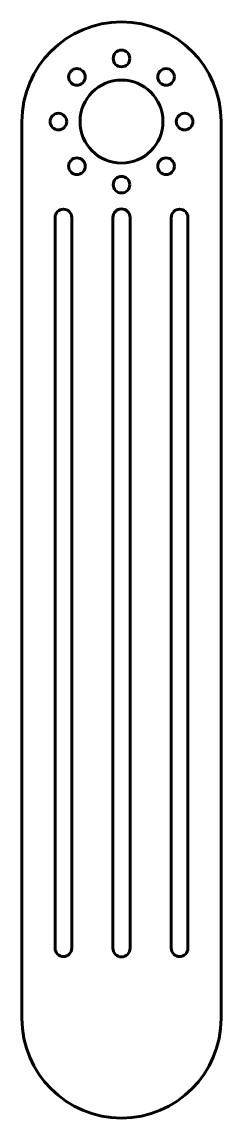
# Model space of a CAD drawing. Header units: millimetres. Extents: x -30 to 30, y -240 to 90.
import ezdxf

# ---------------------------------------------------------------- set-up
doc = ezdxf.new("R2010")
doc.units = ezdxf.units.MM
doc.linetypes.add('K5LT_BASIC', pattern=[0])

# ---------------------------------------------------------------- blocks, each defined once
blk = doc.blocks.new('U0')
at = {"color": 150, "linetype": 'K5LT_BASIC', "lineweight": 60, "true_color": 0x0080ff}
for p, q in [((-20, 31.13), (-20, -188.87)), ((-15, -188.87), (-15, 31.13))]:
    blk.add_line(p, q, dxfattribs=at)
for centre, start, end in [((-17.5, 31.13), 0, 180), ((-17.5, -188.87), 180, 0)]:
    blk.add_arc(centre, 2.5, start, end, dxfattribs=at)
blk = doc.blocks.new('U1')
at = {"color": 150, "linetype": 'K5LT_BASIC', "lineweight": 60, "true_color": 0x0080ff}
for p, q in [((15, 31.13), (15, -188.87)), ((20, -188.87), (20, 31.13))]:
    blk.add_line(p, q, dxfattribs=at)
for centre, start, end in [((17.5, 31.13), 0, 180), ((17.5, -188.87), 180, 0)]:
    blk.add_arc(centre, 2.5, start, end, dxfattribs=at)
blk = doc.blocks.new('U2')
at = {"color": 150, "linetype": 'K5LT_BASIC', "lineweight": 60, "true_color": 0x0080ff}
for p, q in [((-2.6, 31.13), (-2.6, -188.87)), ((2.6, -188.87), (2.6, 31.13))]:
    blk.add_line(p, q, dxfattribs=at)
for centre, start, end in [((0, 31.13), 0, 180), ((0, -188.87), 180, 0)]:
    blk.add_arc(centre, 2.6, start, end, dxfattribs=at)

msp = doc.modelspace()

# ---------------------------------------------------------------- linework, layer by layer
at = {"color": 150, "linetype": 'K5LT_BASIC', "lineweight": 60, "true_color": 0x0080ff}
for p, q in [((-30, 60), (-30, -210)), ((30, -210), (30, 60))]:
    msp.add_line(p, q, dxfattribs=at)
for centre, radius in [((0, 79), 2.5), ((-13.44, 73.44), 2.5), ((13.44, 73.44), 2.5), ((0, 60), 12.5), ((-19, 60), 2.5), ((19, 60), 2.5), ((-13.44, 46.56), 2.5), ((13.44, 46.56), 2.5), ((0, 41), 2.5)]:
    msp.add_circle(centre, radius, dxfattribs=at)
for centre, start, end in [((0, 60), 0, 180), ((0, -210), 180, 0)]:
    msp.add_arc(centre, 30, start, end, dxfattribs=at)

# ---------------------------------------------------------------- block references
for name in ['U0', 'U2', 'U1']:
    msp.add_blockref(name, (0, 0))

doc.saveas('drawing.dxf')
